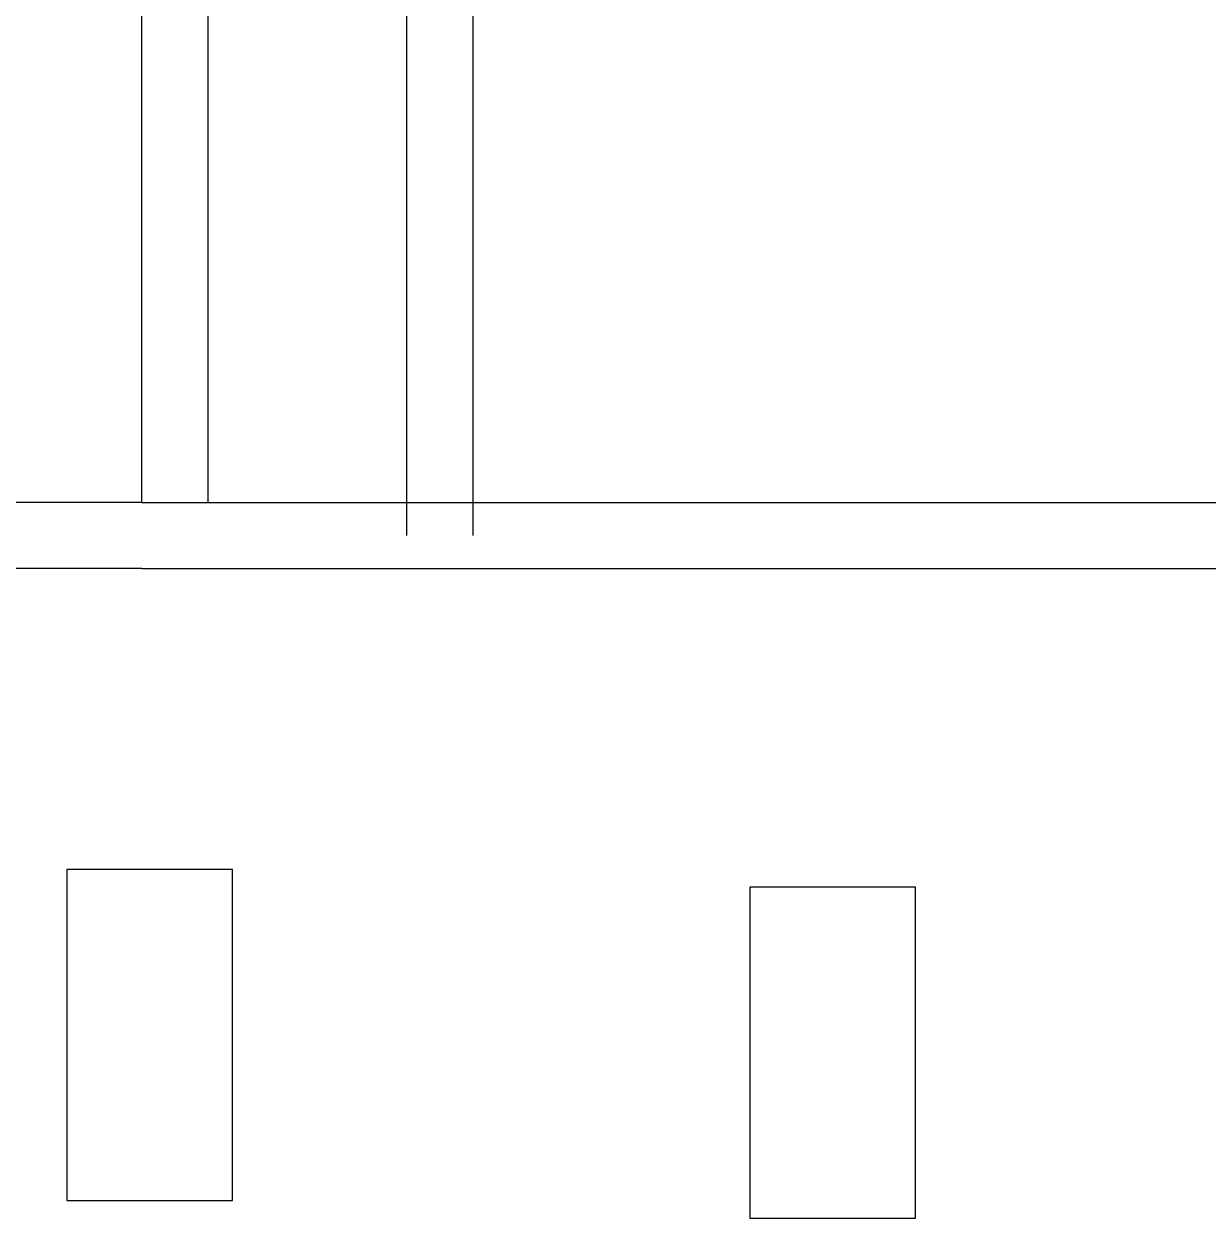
# Model space of a CAD drawing. Extents: x -19 to 297, y 0 to 420.
# Drawn here: x 67.28 to 76.22, y 199.11 to 208.13 of the extents above; entities that cross this region are included whole.
import ezdxf

# ---------------------------------------------------------------- set-up
doc = ezdxf.new("R2010")
doc.units = 0
doc.header["$MEASUREMENT"] = 0
doc.linetypes.add('K5LT_BASIC', pattern=[0])
doc.layers.add('Системный слой', color=7, linetype='Continuous')

# ---------------------------------------------------------------- blocks, each defined once
blk = doc.blocks.new('*U')
at = {"layer": 'Системный слой', "color": 5, "linetype": 'K5LT_BASIC'}
for p, q in [((68.851, 201.7448), (67.601, 201.7448)), ((67.601, 201.7448), (67.601, 199.2448)), ((68.851, 199.2448), (68.851, 201.7448)), ((74.0104, 201.6125), (72.7604, 201.6125)), ((72.7604, 201.6125), (72.7604, 199.1125)), ((74.0104, 199.1125), (74.0104, 201.6125)), ((67.601, 199.2448), (68.851, 199.2448)), ((72.7604, 199.1125), (74.0104, 199.1125))]:
    blk.add_line(p, q, dxfattribs=at)

msp = doc.modelspace()

# ---------------------------------------------------------------- linework, layer by layer
at = {"layer": 'Системный слой', "color": 5, "linetype": 'K5LT_BASIC'}
for p, q in [((68.1662, 204.519), (68.1662, 234.019)), ((70.667, 214.972), (70.667, 204.2688)), ((68.6667, 214.4717), (68.6667, 204.519)), ((70.1667, 214.4717), (70.1667, 204.2688)), ((68.1662, 204.519), (68.1662, 213.048)), ((68.1662, 204.519), (54.1667, 204.519)), ((68.1662, 204.519), (83.6667, 204.519)), ((68.1662, 204.019), (54.1667, 204.019)), ((68.1662, 204.019), (83.1667, 204.019))]:
    msp.add_line(p, q, dxfattribs=at)

# ---------------------------------------------------------------- block references
at = {"layer": 'Системный слой'}
msp.add_blockref('*U', (0, 0), dxfattribs=at)
msp.add_blockref('*U', (0, 0), dxfattribs=at)
msp.add_blockref('*U', (0, 0), dxfattribs=at)
msp.add_blockref('*U', (0, 0), dxfattribs=at)
msp.add_blockref('*U', (0, 0), dxfattribs=at)
msp.add_blockref('*U', (0, 0), dxfattribs=at)
msp.add_blockref('*U', (0, 0), dxfattribs=at)
msp.add_blockref('*U', (0, 0), dxfattribs=at)
msp.add_blockref('*U', (0, 0), dxfattribs=at)
msp.add_blockref('*U', (0, 0), dxfattribs=at)
msp.add_blockref('*U', (0, 0), dxfattribs=at)
msp.add_blockref('*U', (0, 0), dxfattribs=at)
msp.add_blockref('*U', (0, 0), dxfattribs=at)
msp.add_blockref('*U', (0, 0), dxfattribs=at)
msp.add_blockref('*U', (0, 0), dxfattribs=at)
msp.add_blockref('*U', (0, 0), dxfattribs=at)
msp.add_blockref('*U', (0, 0), dxfattribs=at)
msp.add_blockref('*U', (0, 0), dxfattribs=at)
msp.add_blockref('*U', (0, 0), dxfattribs=at)
msp.add_blockref('*U', (0, 0), dxfattribs=at)
msp.add_blockref('*U', (0, 0), dxfattribs=at)
msp.add_blockref('*U', (0, 0), dxfattribs=at)
msp.add_blockref('*U', (0, 0), dxfattribs=at)
msp.add_blockref('*U', (0, 0), dxfattribs=at)
msp.add_blockref('*U', (0, 0), dxfattribs=at)
msp.add_blockref('*U', (0, 0), dxfattribs=at)
msp.add_blockref('*U', (0, 0), dxfattribs=at)
msp.add_blockref('*U', (0, 0), dxfattribs=at)
msp.add_blockref('*U', (0, 0), dxfattribs=at)
msp.add_blockref('*U', (0, 0), dxfattribs=at)
msp.add_blockref('*U', (0, 0), dxfattribs=at)
msp.add_blockref('*U', (0, 0), dxfattribs=at)
msp.add_blockref('*U', (0, 0), dxfattribs=at)
msp.add_blockref('*U', (0, 0), dxfattribs=at)
msp.add_blockref('*U', (0, 0), dxfattribs=at)
msp.add_blockref('*U', (0, 0), dxfattribs=at)
msp.add_blockref('*U', (0, 0), dxfattribs=at)
msp.add_blockref('*U', (0, 0), dxfattribs=at)
msp.add_blockref('*U', (0, 0), dxfattribs=at)
msp.add_blockref('*U', (0, 0), dxfattribs=at)
msp.add_blockref('*U', (0, 0), dxfattribs=at)
msp.add_blockref('*U', (0, 0), dxfattribs=at)
msp.add_blockref('*U', (0, 0), dxfattribs=at)
msp.add_blockref('*U', (0, 0), dxfattribs=at)
msp.add_blockref('*U', (0, 0), dxfattribs=at)
msp.add_blockref('*U', (0, 0), dxfattribs=at)
msp.add_blockref('*U', (0, 0), dxfattribs=at)
msp.add_blockref('*U', (0, 0), dxfattribs=at)
msp.add_blockref('*U', (0, 0), dxfattribs=at)
msp.add_blockref('*U', (0, 0), dxfattribs=at)
msp.add_blockref('*U', (0, 0), dxfattribs=at)
msp.add_blockref('*U', (0, 0), dxfattribs=at)
msp.add_blockref('*U', (0, 0), dxfattribs=at)
msp.add_blockref('*U', (0, 0), dxfattribs=at)
msp.add_blockref('*U', (0, 0), dxfattribs=at)
msp.add_blockref('*U', (0, 0), dxfattribs=at)
msp.add_blockref('*U', (0, 0), dxfattribs=at)
msp.add_blockref('*U', (0, 0), dxfattribs=at)
msp.add_blockref('*U', (0, 0), dxfattribs=at)
msp.add_blockref('*U', (0, 0), dxfattribs=at)
msp.add_blockref('*U', (0, 0), dxfattribs=at)
msp.add_blockref('*U', (0, 0), dxfattribs=at)
msp.add_blockref('*U', (0, 0), dxfattribs=at)
msp.add_blockref('*U', (0, 0), dxfattribs=at)
msp.add_blockref('*U', (0, 0), dxfattribs=at)
msp.add_blockref('*U', (0, 0), dxfattribs=at)
msp.add_blockref('*U', (0, 0), dxfattribs=at)
msp.add_blockref('*U', (0, 0), dxfattribs=at)
msp.add_blockref('*U', (0, 0), dxfattribs=at)
msp.add_blockref('*U', (0, 0), dxfattribs=at)
msp.add_blockref('*U', (0, 0), dxfattribs=at)
msp.add_blockref('*U', (0, 0), dxfattribs=at)
msp.add_blockref('*U', (0, 0), dxfattribs=at)
msp.add_blockref('*U', (0, 0), dxfattribs=at)
msp.add_blockref('*U', (0, 0), dxfattribs=at)
msp.add_blockref('*U', (0, 0), dxfattribs=at)
msp.add_blockref('*U', (0, 0), dxfattribs=at)
msp.add_blockref('*U', (0, 0), dxfattribs=at)
msp.add_blockref('*U', (0, 0), dxfattribs=at)
msp.add_blockref('*U', (0, 0), dxfattribs=at)
msp.add_blockref('*U', (0, 0), dxfattribs=at)
msp.add_blockref('*U', (0, 0), dxfattribs=at)
msp.add_blockref('*U', (0, 0), dxfattribs=at)
msp.add_blockref('*U', (0, 0), dxfattribs=at)
msp.add_blockref('*U', (0, 0), dxfattribs=at)
msp.add_blockref('*U', (0, 0), dxfattribs=at)
msp.add_blockref('*U', (0, 0), dxfattribs=at)
msp.add_blockref('*U', (0, 0), dxfattribs=at)
msp.add_blockref('*U', (0, 0), dxfattribs=at)
msp.add_blockref('*U', (0, 0), dxfattribs=at)
msp.add_blockref('*U', (0, 0), dxfattribs=at)
msp.add_blockref('*U', (0, 0), dxfattribs=at)
msp.add_blockref('*U', (0, 0), dxfattribs=at)
msp.add_blockref('*U', (0, 0), dxfattribs=at)
msp.add_blockref('*U', (0, 0), dxfattribs=at)
msp.add_blockref('*U', (0, 0), dxfattribs=at)
msp.add_blockref('*U', (0, 0), dxfattribs=at)
msp.add_blockref('*U', (0, 0), dxfattribs=at)
msp.add_blockref('*U', (0, 0), dxfattribs=at)
msp.add_blockref('*U', (0, 0), dxfattribs=at)
msp.add_blockref('*U', (0, 0), dxfattribs=at)
msp.add_blockref('*U', (0, 0), dxfattribs=at)
msp.add_blockref('*U', (0, 0), dxfattribs=at)
msp.add_blockref('*U', (0, 0), dxfattribs=at)
msp.add_blockref('*U', (0, 0), dxfattribs=at)
msp.add_blockref('*U', (0, 0), dxfattribs=at)
msp.add_blockref('*U', (0, 0), dxfattribs=at)
msp.add_blockref('*U', (0, 0), dxfattribs=at)
msp.add_blockref('*U', (0, 0), dxfattribs=at)
msp.add_blockref('*U', (0, 0), dxfattribs=at)
msp.add_blockref('*U', (0, 0), dxfattribs=at)
msp.add_blockref('*U', (0, 0), dxfattribs=at)
msp.add_blockref('*U', (0, 0), dxfattribs=at)
msp.add_blockref('*U', (0, 0), dxfattribs=at)
msp.add_blockref('*U', (0, 0), dxfattribs=at)
msp.add_blockref('*U', (0, 0), dxfattribs=at)
msp.add_blockref('*U', (0, 0), dxfattribs=at)
msp.add_blockref('*U', (0, 0), dxfattribs=at)
msp.add_blockref('*U', (0, 0), dxfattribs=at)
msp.add_blockref('*U', (0, 0), dxfattribs=at)
msp.add_blockref('*U', (0, 0), dxfattribs=at)
msp.add_blockref('*U', (0, 0), dxfattribs=at)
msp.add_blockref('*U', (0, 0), dxfattribs=at)
msp.add_blockref('*U', (0, 0), dxfattribs=at)
msp.add_blockref('*U', (0, 0), dxfattribs=at)
msp.add_blockref('*U', (0, 0), dxfattribs=at)
msp.add_blockref('*U', (0, 0), dxfattribs=at)
msp.add_blockref('*U', (0, 0), dxfattribs=at)
msp.add_blockref('*U', (0, 0), dxfattribs=at)
msp.add_blockref('*U', (0, 0), dxfattribs=at)
msp.add_blockref('*U', (0, 0), dxfattribs=at)
msp.add_blockref('*U', (0, 0), dxfattribs=at)
msp.add_blockref('*U', (0, 0), dxfattribs=at)
msp.add_blockref('*U', (0, 0), dxfattribs=at)
msp.add_blockref('*U', (0, 0), dxfattribs=at)
msp.add_blockref('*U', (0, 0), dxfattribs=at)
msp.add_blockref('*U', (0, 0), dxfattribs=at)
msp.add_blockref('*U', (0, 0), dxfattribs=at)
msp.add_blockref('*U', (0, 0), dxfattribs=at)
msp.add_blockref('*U', (0, 0), dxfattribs=at)
msp.add_blockref('*U', (0, 0), dxfattribs=at)
msp.add_blockref('*U', (0, 0), dxfattribs=at)
msp.add_blockref('*U', (0, 0), dxfattribs=at)
msp.add_blockref('*U', (0, 0), dxfattribs=at)
msp.add_blockref('*U', (0, 0), dxfattribs=at)
msp.add_blockref('*U', (0, 0), dxfattribs=at)
msp.add_blockref('*U', (0, 0), dxfattribs=at)
msp.add_blockref('*U', (0, 0), dxfattribs=at)
msp.add_blockref('*U', (0, 0), dxfattribs=at)
msp.add_blockref('*U', (0, 0), dxfattribs=at)
msp.add_blockref('*U', (0, 0), dxfattribs=at)
msp.add_blockref('*U', (0, 0), dxfattribs=at)
msp.add_blockref('*U', (0, 0), dxfattribs=at)
msp.add_blockref('*U', (0, 0), dxfattribs=at)
msp.add_blockref('*U', (0, 0), dxfattribs=at)
msp.add_blockref('*U', (0, 0), dxfattribs=at)
msp.add_blockref('*U', (0, 0), dxfattribs=at)
msp.add_blockref('*U', (0, 0), dxfattribs=at)
msp.add_blockref('*U', (0, 0), dxfattribs=at)
msp.add_blockref('*U', (0, 0), dxfattribs=at)
msp.add_blockref('*U', (0, 0), dxfattribs=at)
msp.add_blockref('*U', (0, 0), dxfattribs=at)
msp.add_blockref('*U', (0, 0), dxfattribs=at)
msp.add_blockref('*U', (0, 0), dxfattribs=at)
msp.add_blockref('*U', (0, 0), dxfattribs=at)
msp.add_blockref('*U', (0, 0), dxfattribs=at)
msp.add_blockref('*U', (0, 0), dxfattribs=at)
msp.add_blockref('*U', (0, 0), dxfattribs=at)
msp.add_blockref('*U', (0, 0), dxfattribs=at)
msp.add_blockref('*U', (0, 0), dxfattribs=at)
msp.add_blockref('*U', (0, 0), dxfattribs=at)
msp.add_blockref('*U', (0, 0), dxfattribs=at)
msp.add_blockref('*U', (0, 0), dxfattribs=at)
msp.add_blockref('*U', (0, 0), dxfattribs=at)
msp.add_blockref('*U', (0, 0), dxfattribs=at)
msp.add_blockref('*U', (0, 0), dxfattribs=at)
msp.add_blockref('*U', (0, 0), dxfattribs=at)
msp.add_blockref('*U', (0, 0), dxfattribs=at)
msp.add_blockref('*U', (0, 0), dxfattribs=at)
msp.add_blockref('*U', (0, 0), dxfattribs=at)
msp.add_blockref('*U', (0, 0), dxfattribs=at)
msp.add_blockref('*U', (0, 0), dxfattribs=at)
msp.add_blockref('*U', (0, 0), dxfattribs=at)
msp.add_blockref('*U', (0, 0), dxfattribs=at)
msp.add_blockref('*U', (0, 0), dxfattribs=at)
msp.add_blockref('*U', (0, 0), dxfattribs=at)
msp.add_blockref('*U', (0, 0), dxfattribs=at)
msp.add_blockref('*U', (0, 0), dxfattribs=at)
msp.add_blockref('*U', (0, 0), dxfattribs=at)
msp.add_blockref('*U', (0, 0), dxfattribs=at)
msp.add_blockref('*U', (0, 0), dxfattribs=at)
msp.add_blockref('*U', (0, 0), dxfattribs=at)
msp.add_blockref('*U', (0, 0), dxfattribs=at)
msp.add_blockref('*U', (0, 0), dxfattribs=at)
msp.add_blockref('*U', (0, 0), dxfattribs=at)
msp.add_blockref('*U', (0, 0), dxfattribs=at)
msp.add_blockref('*U', (0, 0), dxfattribs=at)
msp.add_blockref('*U', (0, 0), dxfattribs=at)
msp.add_blockref('*U', (0, 0), dxfattribs=at)
msp.add_blockref('*U', (0, 0), dxfattribs=at)
msp.add_blockref('*U', (0, 0), dxfattribs=at)
msp.add_blockref('*U', (0, 0), dxfattribs=at)
msp.add_blockref('*U', (0, 0), dxfattribs=at)
msp.add_blockref('*U', (0, 0), dxfattribs=at)
msp.add_blockref('*U', (0, 0), dxfattribs=at)
msp.add_blockref('*U', (0, 0), dxfattribs=at)
msp.add_blockref('*U', (0, 0), dxfattribs=at)
msp.add_blockref('*U', (0, 0), dxfattribs=at)
msp.add_blockref('*U', (0, 0), dxfattribs=at)
msp.add_blockref('*U', (0, 0), dxfattribs=at)
msp.add_blockref('*U', (0, 0), dxfattribs=at)
msp.add_blockref('*U', (0, 0), dxfattribs=at)
msp.add_blockref('*U', (0, 0), dxfattribs=at)
msp.add_blockref('*U', (0, 0), dxfattribs=at)
msp.add_blockref('*U', (0, 0), dxfattribs=at)
msp.add_blockref('*U', (0, 0), dxfattribs=at)
msp.add_blockref('*U', (0, 0), dxfattribs=at)
msp.add_blockref('*U', (0, 0), dxfattribs=at)
msp.add_blockref('*U', (0, 0), dxfattribs=at)
msp.add_blockref('*U', (0, 0), dxfattribs=at)
msp.add_blockref('*U', (0, 0), dxfattribs=at)
msp.add_blockref('*U', (0, 0), dxfattribs=at)
msp.add_blockref('*U', (0, 0), dxfattribs=at)
msp.add_blockref('*U', (0, 0), dxfattribs=at)
msp.add_blockref('*U', (0, 0), dxfattribs=at)
msp.add_blockref('*U', (0, 0), dxfattribs=at)
msp.add_blockref('*U', (0, 0), dxfattribs=at)
msp.add_blockref('*U', (0, 0), dxfattribs=at)
msp.add_blockref('*U', (0, 0), dxfattribs=at)
msp.add_blockref('*U', (0, 0), dxfattribs=at)
msp.add_blockref('*U', (0, 0), dxfattribs=at)
msp.add_blockref('*U', (0, 0), dxfattribs=at)
msp.add_blockref('*U', (0, 0), dxfattribs=at)
msp.add_blockref('*U', (0, 0), dxfattribs=at)
msp.add_blockref('*U', (0, 0), dxfattribs=at)
msp.add_blockref('*U', (0, 0), dxfattribs=at)
msp.add_blockref('*U', (0, 0), dxfattribs=at)
msp.add_blockref('*U', (0, 0), dxfattribs=at)
msp.add_blockref('*U', (0, 0), dxfattribs=at)
msp.add_blockref('*U', (0, 0), dxfattribs=at)
msp.add_blockref('*U', (0, 0), dxfattribs=at)
msp.add_blockref('*U', (0, 0), dxfattribs=at)
msp.add_blockref('*U', (0, 0), dxfattribs=at)
msp.add_blockref('*U', (0, 0), dxfattribs=at)
msp.add_blockref('*U', (0, 0), dxfattribs=at)
msp.add_blockref('*U', (0, 0), dxfattribs=at)
msp.add_blockref('*U', (0, 0), dxfattribs=at)
msp.add_blockref('*U', (0, 0), dxfattribs=at)
msp.add_blockref('*U', (0, 0), dxfattribs=at)
msp.add_blockref('*U', (0, 0), dxfattribs=at)
msp.add_blockref('*U', (0, 0), dxfattribs=at)
msp.add_blockref('*U', (0, 0), dxfattribs=at)
msp.add_blockref('*U', (0, 0), dxfattribs=at)
msp.add_blockref('*U', (0, 0), dxfattribs=at)
msp.add_blockref('*U', (0, 0), dxfattribs=at)
msp.add_blockref('*U', (0, 0), dxfattribs=at)
msp.add_blockref('*U', (0, 0), dxfattribs=at)
msp.add_blockref('*U', (0, 0), dxfattribs=at)
msp.add_blockref('*U', (0, 0), dxfattribs=at)
msp.add_blockref('*U', (0, 0), dxfattribs=at)
msp.add_blockref('*U', (0, 0), dxfattribs=at)
msp.add_blockref('*U', (0, 0), dxfattribs=at)
msp.add_blockref('*U', (0, 0), dxfattribs=at)
msp.add_blockref('*U', (0, 0), dxfattribs=at)
msp.add_blockref('*U', (0, 0), dxfattribs=at)
msp.add_blockref('*U', (0, 0), dxfattribs=at)
msp.add_blockref('*U', (0, 0), dxfattribs=at)
msp.add_blockref('*U', (0, 0), dxfattribs=at)
msp.add_blockref('*U', (0, 0), dxfattribs=at)
msp.add_blockref('*U', (0, 0), dxfattribs=at)
msp.add_blockref('*U', (0, 0), dxfattribs=at)
msp.add_blockref('*U', (0, 0), dxfattribs=at)
msp.add_blockref('*U', (0, 0), dxfattribs=at)
msp.add_blockref('*U', (0, 0), dxfattribs=at)
msp.add_blockref('*U', (0, 0), dxfattribs=at)
msp.add_blockref('*U', (0, 0), dxfattribs=at)
msp.add_blockref('*U', (0, 0), dxfattribs=at)
msp.add_blockref('*U', (0, 0), dxfattribs=at)
msp.add_blockref('*U', (0, 0), dxfattribs=at)
msp.add_blockref('*U', (0, 0), dxfattribs=at)
msp.add_blockref('*U', (0, 0), dxfattribs=at)
msp.add_blockref('*U', (0, 0), dxfattribs=at)
msp.add_blockref('*U', (0, 0), dxfattribs=at)
msp.add_blockref('*U', (0, 0), dxfattribs=at)
msp.add_blockref('*U', (0, 0), dxfattribs=at)
msp.add_blockref('*U', (0, 0), dxfattribs=at)
msp.add_blockref('*U', (0, 0), dxfattribs=at)
msp.add_blockref('*U', (0, 0), dxfattribs=at)
msp.add_blockref('*U', (0, 0), dxfattribs=at)
msp.add_blockref('*U', (0, 0), dxfattribs=at)
msp.add_blockref('*U', (0, 0), dxfattribs=at)
msp.add_blockref('*U', (0, 0), dxfattribs=at)
msp.add_blockref('*U', (0, 0), dxfattribs=at)
msp.add_blockref('*U', (0, 0), dxfattribs=at)
msp.add_blockref('*U', (0, 0), dxfattribs=at)
msp.add_blockref('*U', (0, 0), dxfattribs=at)
msp.add_blockref('*U', (0, 0), dxfattribs=at)
msp.add_blockref('*U', (0, 0), dxfattribs=at)
msp.add_blockref('*U', (0, 0), dxfattribs=at)
msp.add_blockref('*U', (0, 0), dxfattribs=at)
msp.add_blockref('*U', (0, 0), dxfattribs=at)
msp.add_blockref('*U', (0, 0), dxfattribs=at)
msp.add_blockref('*U', (0, 0), dxfattribs=at)
msp.add_blockref('*U', (0, 0), dxfattribs=at)
msp.add_blockref('*U', (0, 0), dxfattribs=at)
msp.add_blockref('*U', (0, 0), dxfattribs=at)
msp.add_blockref('*U', (0, 0), dxfattribs=at)
msp.add_blockref('*U', (0, 0), dxfattribs=at)
msp.add_blockref('*U', (0, 0), dxfattribs=at)
msp.add_blockref('*U', (0, 0), dxfattribs=at)
msp.add_blockref('*U', (0, 0), dxfattribs=at)
msp.add_blockref('*U', (0, 0), dxfattribs=at)
msp.add_blockref('*U', (0, 0), dxfattribs=at)
msp.add_blockref('*U', (0, 0), dxfattribs=at)
msp.add_blockref('*U', (0, 0), dxfattribs=at)
msp.add_blockref('*U', (0, 0), dxfattribs=at)
msp.add_blockref('*U', (0, 0), dxfattribs=at)
msp.add_blockref('*U', (0, 0), dxfattribs=at)
msp.add_blockref('*U', (0, 0), dxfattribs=at)
msp.add_blockref('*U', (0, 0), dxfattribs=at)
msp.add_blockref('*U', (0, 0), dxfattribs=at)
msp.add_blockref('*U', (0, 0), dxfattribs=at)
msp.add_blockref('*U', (0, 0), dxfattribs=at)
msp.add_blockref('*U', (0, 0), dxfattribs=at)
msp.add_blockref('*U', (0, 0), dxfattribs=at)
msp.add_blockref('*U', (0, 0), dxfattribs=at)
msp.add_blockref('*U', (0, 0), dxfattribs=at)
msp.add_blockref('*U', (0, 0), dxfattribs=at)
msp.add_blockref('*U', (0, 0), dxfattribs=at)
msp.add_blockref('*U', (0, 0), dxfattribs=at)
msp.add_blockref('*U', (0, 0), dxfattribs=at)
msp.add_blockref('*U', (0, 0), dxfattribs=at)
msp.add_blockref('*U', (0, 0), dxfattribs=at)
msp.add_blockref('*U', (0, 0), dxfattribs=at)
msp.add_blockref('*U', (0, 0), dxfattribs=at)
msp.add_blockref('*U', (0, 0), dxfattribs=at)
msp.add_blockref('*U', (0, 0), dxfattribs=at)
msp.add_blockref('*U', (0, 0), dxfattribs=at)
msp.add_blockref('*U', (0, 0), dxfattribs=at)
msp.add_blockref('*U', (0, 0), dxfattribs=at)
msp.add_blockref('*U', (0, 0), dxfattribs=at)
msp.add_blockref('*U', (0, 0), dxfattribs=at)
msp.add_blockref('*U', (0, 0), dxfattribs=at)
msp.add_blockref('*U', (0, 0), dxfattribs=at)
msp.add_blockref('*U', (0, 0), dxfattribs=at)
msp.add_blockref('*U', (0, 0), dxfattribs=at)
msp.add_blockref('*U', (0, 0), dxfattribs=at)
msp.add_blockref('*U', (0, 0), dxfattribs=at)
msp.add_blockref('*U', (0, 0), dxfattribs=at)
msp.add_blockref('*U', (0, 0), dxfattribs=at)
msp.add_blockref('*U', (0, 0), dxfattribs=at)
msp.add_blockref('*U', (0, 0), dxfattribs=at)
msp.add_blockref('*U', (0, 0), dxfattribs=at)
msp.add_blockref('*U', (0, 0), dxfattribs=at)
msp.add_blockref('*U', (0, 0), dxfattribs=at)
msp.add_blockref('*U', (0, 0), dxfattribs=at)
msp.add_blockref('*U', (0, 0), dxfattribs=at)
msp.add_blockref('*U', (0, 0), dxfattribs=at)
msp.add_blockref('*U', (0, 0), dxfattribs=at)
msp.add_blockref('*U', (0, 0), dxfattribs=at)
msp.add_blockref('*U', (0, 0), dxfattribs=at)
msp.add_blockref('*U', (0, 0), dxfattribs=at)
msp.add_blockref('*U', (0, 0), dxfattribs=at)
msp.add_blockref('*U', (0, 0), dxfattribs=at)
msp.add_blockref('*U', (0, 0), dxfattribs=at)
msp.add_blockref('*U', (0, 0), dxfattribs=at)
msp.add_blockref('*U', (0, 0), dxfattribs=at)
msp.add_blockref('*U', (0, 0), dxfattribs=at)
msp.add_blockref('*U', (0, 0), dxfattribs=at)
msp.add_blockref('*U', (0, 0), dxfattribs=at)
msp.add_blockref('*U', (0, 0), dxfattribs=at)
msp.add_blockref('*U', (0, 0), dxfattribs=at)
msp.add_blockref('*U', (0, 0), dxfattribs=at)
msp.add_blockref('*U', (0, 0), dxfattribs=at)
msp.add_blockref('*U', (0, 0), dxfattribs=at)
msp.add_blockref('*U', (0, 0), dxfattribs=at)
msp.add_blockref('*U', (0, 0), dxfattribs=at)
msp.add_blockref('*U', (0, 0), dxfattribs=at)
msp.add_blockref('*U', (0, 0), dxfattribs=at)
msp.add_blockref('*U', (0, 0), dxfattribs=at)
msp.add_blockref('*U', (0, 0), dxfattribs=at)
msp.add_blockref('*U', (0, 0), dxfattribs=at)
msp.add_blockref('*U', (0, 0), dxfattribs=at)
msp.add_blockref('*U', (0, 0), dxfattribs=at)
msp.add_blockref('*U', (0, 0), dxfattribs=at)
msp.add_blockref('*U', (0, 0), dxfattribs=at)
msp.add_blockref('*U', (0, 0), dxfattribs=at)
msp.add_blockref('*U', (0, 0), dxfattribs=at)
msp.add_blockref('*U', (0, 0), dxfattribs=at)
msp.add_blockref('*U', (0, 0), dxfattribs=at)
msp.add_blockref('*U', (0, 0), dxfattribs=at)
msp.add_blockref('*U', (0, 0), dxfattribs=at)
msp.add_blockref('*U', (0, 0), dxfattribs=at)
msp.add_blockref('*U', (0, 0), dxfattribs=at)
msp.add_blockref('*U', (0, 0), dxfattribs=at)
msp.add_blockref('*U', (0, 0), dxfattribs=at)
msp.add_blockref('*U', (0, 0), dxfattribs=at)
msp.add_blockref('*U', (0, 0), dxfattribs=at)
msp.add_blockref('*U', (0, 0), dxfattribs=at)
msp.add_blockref('*U', (0, 0), dxfattribs=at)
msp.add_blockref('*U', (0, 0), dxfattribs=at)
msp.add_blockref('*U', (0, 0), dxfattribs=at)
msp.add_blockref('*U', (0, 0), dxfattribs=at)
msp.add_blockref('*U', (0, 0), dxfattribs=at)
msp.add_blockref('*U', (0, 0), dxfattribs=at)
msp.add_blockref('*U', (0, 0), dxfattribs=at)
msp.add_blockref('*U', (0, 0), dxfattribs=at)
msp.add_blockref('*U', (0, 0), dxfattribs=at)
msp.add_blockref('*U', (0, 0), dxfattribs=at)
msp.add_blockref('*U', (0, 0), dxfattribs=at)
msp.add_blockref('*U', (0, 0), dxfattribs=at)
msp.add_blockref('*U', (0, 0), dxfattribs=at)
msp.add_blockref('*U', (0, 0), dxfattribs=at)
msp.add_blockref('*U', (0, 0), dxfattribs=at)
msp.add_blockref('*U', (0, 0), dxfattribs=at)
msp.add_blockref('*U', (0, 0), dxfattribs=at)
msp.add_blockref('*U', (0, 0), dxfattribs=at)
msp.add_blockref('*U', (0, 0), dxfattribs=at)
msp.add_blockref('*U', (0, 0), dxfattribs=at)
msp.add_blockref('*U', (0, 0), dxfattribs=at)
msp.add_blockref('*U', (0, 0), dxfattribs=at)
msp.add_blockref('*U', (0, 0), dxfattribs=at)
msp.add_blockref('*U', (0, 0), dxfattribs=at)
msp.add_blockref('*U', (0, 0), dxfattribs=at)
msp.add_blockref('*U', (0, 0), dxfattribs=at)
msp.add_blockref('*U', (0, 0), dxfattribs=at)
msp.add_blockref('*U', (0, 0), dxfattribs=at)
msp.add_blockref('*U', (0, 0), dxfattribs=at)
msp.add_blockref('*U', (0, 0), dxfattribs=at)
msp.add_blockref('*U', (0, 0), dxfattribs=at)
msp.add_blockref('*U', (0, 0), dxfattribs=at)
msp.add_blockref('*U', (0, 0), dxfattribs=at)
msp.add_blockref('*U', (0, 0), dxfattribs=at)
msp.add_blockref('*U', (0, 0), dxfattribs=at)
msp.add_blockref('*U', (0, 0), dxfattribs=at)
msp.add_blockref('*U', (0, 0), dxfattribs=at)
msp.add_blockref('*U', (0, 0), dxfattribs=at)
msp.add_blockref('*U', (0, 0), dxfattribs=at)
msp.add_blockref('*U', (0, 0), dxfattribs=at)
msp.add_blockref('*U', (0, 0), dxfattribs=at)
msp.add_blockref('*U', (0, 0), dxfattribs=at)
msp.add_blockref('*U', (0, 0), dxfattribs=at)
msp.add_blockref('*U', (0, 0), dxfattribs=at)
msp.add_blockref('*U', (0, 0), dxfattribs=at)
msp.add_blockref('*U', (0, 0), dxfattribs=at)
msp.add_blockref('*U', (0, 0), dxfattribs=at)
msp.add_blockref('*U', (0, 0), dxfattribs=at)
msp.add_blockref('*U', (0, 0), dxfattribs=at)
msp.add_blockref('*U', (0, 0), dxfattribs=at)
msp.add_blockref('*U', (0, 0), dxfattribs=at)

doc.saveas('drawing.dxf')
